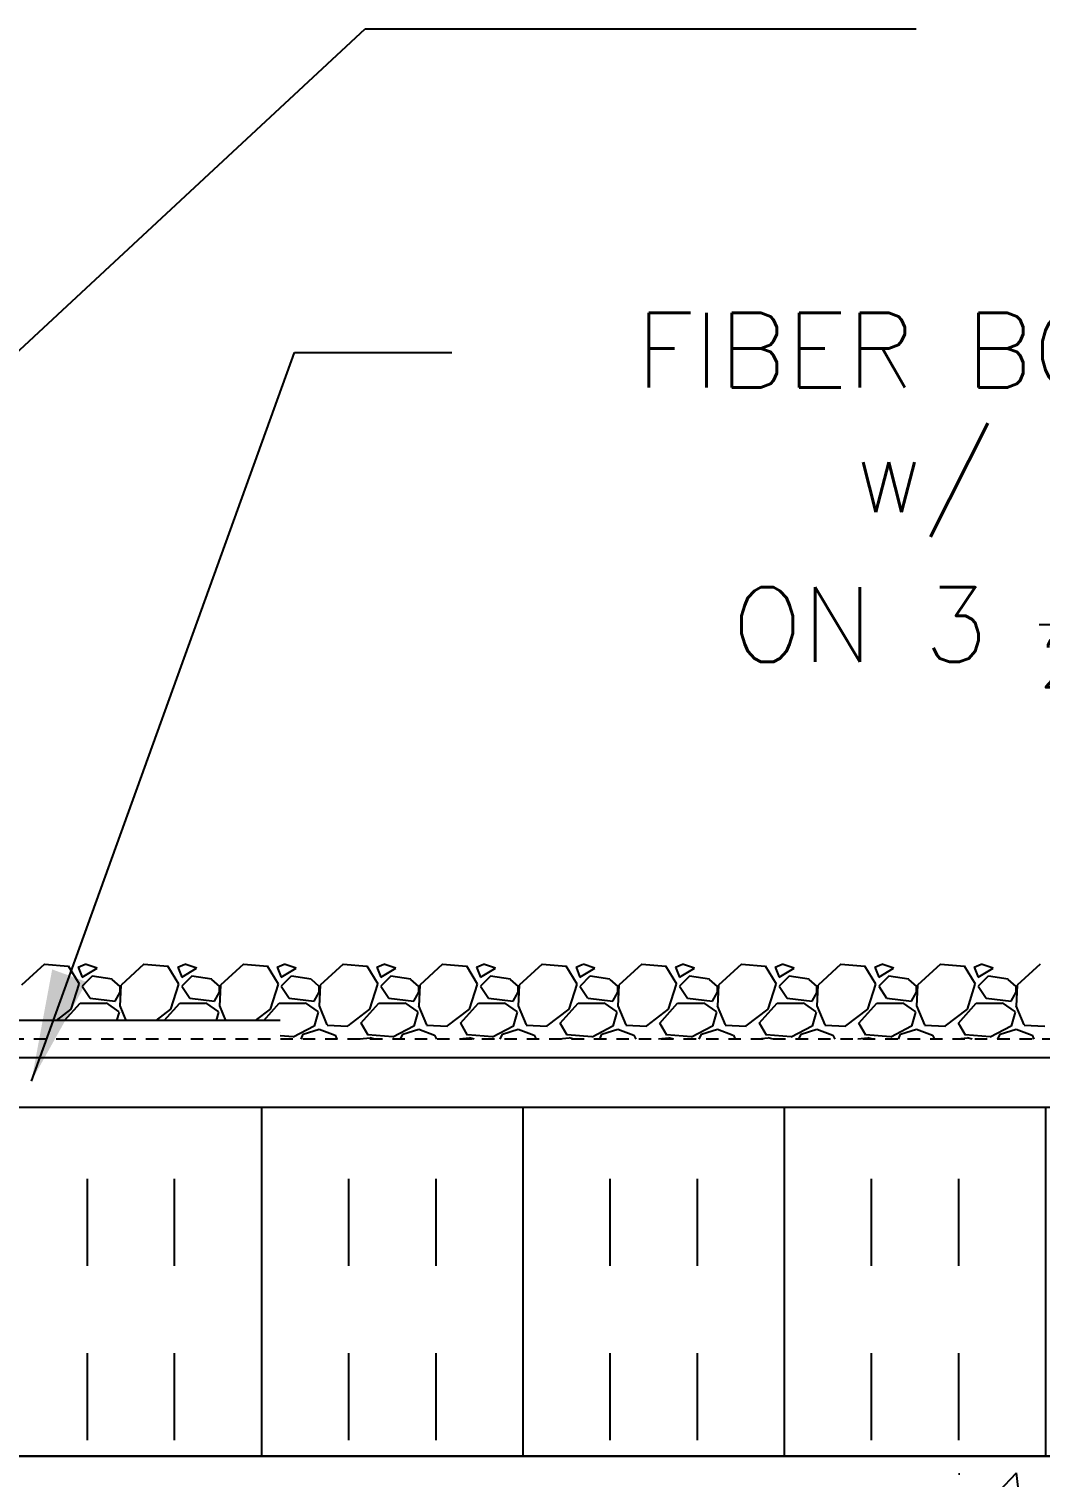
# Model space of a CAD drawing. Header units: inches. Extents: x 99.9 to 155, y 149 to 223.8.
# Drawn here: x 135.38 to 145.53, y 197.11 to 211.66 of the extents above; entities that cross this region are included whole.
import ezdxf

# ---------------------------------------------------------------- set-up
doc = ezdxf.new("R2010")
doc.units = ezdxf.units.IN
doc.header["$LTSCALE"] = 0.5
doc.header["$MEASUREMENT"] = 0
doc.linetypes.add('DASHED2', pattern=[0.375, 0.25, -0.125])
for name, color, linetype in [('HATCH', 12, 'Continuous'), ('line25', 2, 'Continuous'), ('LINE50', 5, 'Continuous'), ('LINE9', 9, 'Continuous'), ('TEXT', 4, 'Continuous')]:
    doc.layers.add(name, color=color, linetype=linetype)
doc.styles.add('DIM', font='romans.shx', dxfattribs={"width": 0.7})
doc.styles.add('ROMANS', font='romans.shx', dxfattribs={"height": 0.75})
doc.dimstyles.new('ext_12', dxfattribs={"dimscale": 12, "dimtxt": 0.075, "dimasz": 0.09375, "dimexe": 0.09375, "dimexo": 0.0625, "dimgap": 0.0625, "dimtad": 1, "dimdec": 1, "dimzin": 2, "dimdsep": 46, "dimlunit": 4, "dimtxsty": 'DIM', "dimcen": 0.09, "dimdle": 0.09375, "dimclrt": 4, "dimadec": 0, "dimazin": 0, "dimtfac": 1, "dimtdec": 1, "dimtmove": 2, "dimatfit": 3, "dimfxl": 1, "dimfrac": 2, "dimtolj": 1, "dimtzin": 0, "dimarcsym": 0})

msp = doc.modelspace()

# ---------------------------------------------------------------- hatches: boundary and pattern name
at = {"layer": 'HATCH'}
h = msp.add_hatch(dxfattribs=at)
h.set_pattern_fill('AR-CONC', color=256, scale=0.5)
h.set_pattern_definition([(49.99999999999999, (0, 0), (3.586300913003767, -0.3137606749129755), [0.375, -4.125]), (355, (0, 0), (-0.693756668065, 3.760960668500059), [0.3, -3.3]), (100.45144446, (0.298858405, -0.02614672), (2.89254423363556, 3.447199954843147), [0.3187009599999999, -3.505710559999999]), (46.18420000000001, (0, 1), (5.336206653357862, -0.8275964039653827), [0.5625, -6.1875]), (96.63563549, (0.444683725, 0.931033465), (4.673309728371142, 4.870593003872752), [0.47805171, -5.258568799999999]), (351.1841639899999, (0, 1), (4.673309725273866, 4.870593001349951), [0.45, -4.950000005]), (21, (0.5, 0.75), (2.984535260592308, -2.013094453326694), [0.375, -4.125]), (326.0000000000001, (0.5, 0.75), (1.216576659607909, 3.625750225234265), [0.3, -3.3]), (71.45144474, (0.74871127, 0.58224213), (4.201111883649856, 1.612655764031769), [0.31870095, -3.50571056]), (37.50000000000001, (0, 0), (0.06079927658645334, 1.664469269156557), [0, -3.26, 0, -3.35, 0, -3.3125]), (7.499999999999999, (0, 0), (1.315347687210743, 1.972058559411801), [0, -1.91, 0, -3.185, 0, -1.2625]), (327.5, (-1.115, 0), (2.669112180862045, -0.1127743586718988), [0, -1.25, 0, -3.9, 0, -5.175]), (317.5, (-1.615, 0), (2.915930846711931, 0.5005249116615886), [0, -1.625, 0, -2.59, 0, -3.675])])
h.paths.add_polyline_path([(126.4717231716788, 199.913582100377, 0.06439757034050678), (126.361719551565, 199.9795416256406), (126.2717195515645, 199.9795416256337), (126.2717195515618, 200.0212676855579, -0.2490694201798094), (126.1617195515457, 200.2283908373273), (126.1617195515421, 200.2958908373374, -0.4142135623889459), (126.2242195515421, 200.3583908373408), (126.2717195515399, 200.3583908373408), (126.2717195515354, 200.4283908373408), (126.1667195515504, 200.4283908373408, 0.1004604156425525), (125.7730210814817, 200.3712280814927, -0.6014354320890613), (125.6535176112583, 200.4761114239169, 2.182094824738464), (125.2434374573933, 200.2632019924678, -1), (125.0800088859644, 199.8546789184062, -0.2443795113559635), (124.6316010131575, 200.3754358228572, 0.05315652255484115), (124.4657615589405, 200.9895174547719, 0.2232530870738463), (124.2654337755617, 201.1543713057077), (124.2458154436093, 201.1586826984074, 0.9554715931100939), (124.1075314596156, 200.5652127631255, -0.7355925422348568), (124.1203163300505, 200.1071661859855, -0.08275514747013595), (123.4717231716788, 199.9990771022057, -0.08275514747013579), (122.8231300133071, 200.1071661859855, -0.7355925422305455), (122.8359148837423, 200.5652127631247, 0.9554715931393916), (122.6976308997484, 201.1586826984074), (122.678012567796, 201.1543713057077, 0.2232530870735282), (122.4776847844173, 200.9895174547723, 0.05315652255487664), (122.3118453302001, 200.3754358228572, -0.2443795113559877), (121.8634374573931, 199.8546789184062, -1), (121.7000088859644, 200.2632019924678, 2.182094824737337), (121.2899287320992, 200.4761114239169, -0.6014354321108715), (121.1704252618704, 200.3712280814948, 0.1004604156410387), (120.7767267918072, 200.4283908373408), (120.6717267918223, 200.4283908373408), (120.6717267918177, 200.3583908373408), (120.7192267918156, 200.3583908373408, -0.4142135623889219), (120.7817267918156, 200.2958908373374), (120.7817267918119, 200.2283908373273, -0.2490694201798208), (120.6717267917959, 200.0212676855579), (120.6717267917932, 199.9795416256337), (120.5817267917926, 199.9795416256406, 0.06439757034050615), (120.4717231716788, 199.913582100377), (120.4717231716788, 197.8245635818072), (120.4717231716787, 197.3415851199748, -0.4582291024954543), (120.843216348139, 197.3040942731134, -0.5205670499998467), (121.1774057994201, 197.3040942731133, -0.5205670500000739), (121.8651506105893, 197.3040942731134, -0.5205670500000398), (122.3107363107729, 197.3040942731134, -0.5205670499999542), (122.8468318815304, 197.3040942731134, -0.5205670500000162), (123.677391989936, 197.3040942731134, -0.52056705000005), (124.0463930111964, 197.3040942731135, -0.5205670499998133), (124.4293181672468, 197.3040942731133, -0.520567050000284), (124.8482385768414, 197.3040942731135, -0.5205670499991482), (125.0745127248456, 197.3040942731132, -0.5205670500002808), (125.6036456997781, 197.3040942731135, -0.5205670499999445), (125.9667050522876, 197.3040942731134, -0.5205670499999984), (126.5793856542552, 197.3040942731134, -0.498344048046073), (127.1592231716788, 197.3245635818072), (127.1592231716788, 197.8245635818072), (126.4717231716788, 197.8245635818072)])
h.paths.add_polyline_path([(124.471723171679, 194.0745635818058), (122.971723171679, 194.0745635818058, 0.4616643579094271), (122.5422341670801, 194.0336788212049, 0.5205670499996984), (122.0330068040945, 194.0336788212046, 0.5205670499998469), (121.6326709310396, 194.0336788212045, 0.5205670500002914), (121.2579565228588, 194.0336788212047, 0.5205670500002305), (120.9729170655946, 194.0336788212048, 0.3003620269771338), (120.8366757659202, 194.0875200731928), (120.8366757659202, 192.9795635818009), (120.4717231716788, 192.979563581801), (120.4717231716788, 192.2295635818009), (120.8366757659202, 192.2295635818009), (120.8366757659202, 191.0295635818009), (120.4717231716788, 191.0295635818009), (120.4717231716788, 190.3995635818009), (120.5489009562126, 190.3995635818009, -0.5492611164908625), (120.6445453871443, 190.3995635818009), (120.8366757659202, 190.3995635818009), (120.8366757659202, 190.2435423078727, -0.3278133314327104), (120.8717231716779, 190.1958304652607), (120.871723171678, 190.1658304652607), (120.971723171678, 190.1658304652608), (120.9717231716745, 188.6505159869368, 0.2589583704863561), (121.2308637126481, 188.1837175560317, -0.3113104134329552), (121.287423209193, 188.0535736677553, 2.127292751063225), (121.7000088859636, 188.278064295655, -1), (121.8634374573925, 188.6865873697166, -0.3253062266842993), (122.3300121986547, 187.9444214399118, 0.1048804382404675), (122.5024080322494, 187.1326100125818, 1.422913243113908), (122.8359148837412, 187.5996948043415, -0.735592542234876), (122.8231300133063, 188.0577413814815, -0.08275514747013558), (123.471723171678, 188.1658304652612, -0.08275514747013579), (124.1203163300497, 188.0577413814815, -0.7355925422305459), (124.1075314596145, 187.5996948043423, 1.422913243115401), (124.4410383111076, 187.1326100125838, 0.1048804382400839), (124.6134341447012, 187.9444214399111, -0.3253062266844564), (125.0800088859636, 188.6865873697161, -1), (125.2434374573924, 188.2780642956546, 2.127292751064801), (125.6560231341628, 188.0535736677551, -0.311310413433427), (125.7125826307079, 188.1837175560317, 0.2589583704863677), (125.9717231716814, 188.6505159869368), (125.971723171678, 190.1658304652608), (126.0717231716778, 190.1658304652607), (126.0717231716781, 190.1958304652609, -0.3278131113103777), (126.1067705395025, 190.2435422959847), (126.1067705395025, 190.399563581801), (126.2989009562117, 190.399563581801, -0.5492611164907485), (126.3945453871434, 190.3995635818009), (126.4717231716788, 190.3995635818009), (126.4717231716788, 190.5745635818058), (126.471723171679, 194.0745635818058), (124.971723171679, 194.0745635818058), (124.971723171679, 190.2823034694216), (125.2503371104202, 190.2823034694216), (125.2503371104202, 190.0556818054071), (124.9906572144911, 190.0556818054071), (124.721723171679, 190.0556818054071), (124.1931092329378, 190.0556818054071), (124.1931092329378, 190.2823034694216), (124.471723171679, 190.2823034694216)])
h.paths.add_polyline_path([(154.0039962801583, 197.3245635818058), (127.1592231716799, 197.3245635818058, 0.4983440480476182), (126.5793856542552, 197.3040942731134, 0.5205670499999705), (125.9667050522876, 197.3040942731134, 0.5205670499998818), (125.6036456997781, 197.3040942731133, 0.5205670500001927), (125.0745127248457, 197.3040942731135, 0.5205670499993541), (124.8482385768414, 197.3040942731133, 0.5205670500003798), (124.4293181672468, 197.3040942731135, 0.5205670500000795), (124.0463930111962, 197.3040942731135, 0.520567049999582), (123.6773919899361, 197.3040942731133, 0.5205670500000726), (122.8468318815304, 197.3040942731134, 0.5205670499999678), (122.3107363107729, 197.3040942731134, 0.5205670500000424), (121.8651506105893, 197.3040942731134, 0.5205670500000351), (121.1774057994201, 197.3040942731134, 0.5205670499998937), (120.843216348139, 197.3040942731134, 0.4582291024954672), (120.4717231716787, 197.3415851199748), (120.4717231716783, 196.129563581801), (120.8366757659202, 196.129563581801), (120.8366757659202, 194.9295635818009), (120.4717231716788, 194.929563581801), (120.4717231716788, 194.179563581801), (120.8366757659202, 194.179563581801), (120.8366757659202, 194.0875200731928, -0.3003620269773753), (120.9729170655946, 194.0336788212045, -0.5205670500006533), (121.2579565228589, 194.0336788212048, -0.5205670500000386), (121.6326709310396, 194.0336788212048, -0.5205670500001821), (122.0330068040946, 194.0336788212049, -0.5205670499994447), (122.5422341670801, 194.0336788212045, -0.4616643579094737), (122.971723171679, 194.0745635818058), (122.971723171679, 196.0745635818058), (123.221723171679, 196.0745635818058), (154.0039962801583, 196.0745635818058)])
h.paths.add_polyline_path([(154.0039962801583, 195.8245635818058), (123.471723171679, 195.8245635818058), (123.471723171679, 195.5745635818058), (127.5734367340521, 195.5745635818058), (128.5734367340521, 194.5745635818058), (154.0039962801583, 194.5745635818058)], flags=17)
h.paths.add_polyline_path([(154.0039962801583, 196.0745635818058), (123.221723171679, 196.0745635818058, -0.4142135623730951), (123.471723171679, 195.8245635818058), (154.0039962801583, 195.8245635818058)], flags=17)
h.paths.add_polyline_path([(126.4717231716788, 181.519563581801), (126.1067705395025, 181.519563581801), (126.1067705395025, 181.8945635818071), (125.8517231716922, 181.8945635818074), (125.8517231716922, 182.0069135818072), (125.9717231716915, 182.206913581807), (125.9717231716893, 183.3477833641647, 0.2910966595426471), (125.6836616076331, 183.800643275582), (124.4254461144589, 184.3894881191639, 0.09336927207731838), (123.6185977733422, 184.5968195880239, 0.01633246440578862), (123.4717231716781, 184.6016185177827, 0.1098692816785021), (122.5180002288978, 184.3894881191647), (121.2597847357227, 183.800643275582, 0.291096659542565), (120.9717231716666, 183.3477833641647), (120.9717231716645, 182.206913581807), (121.0917231716638, 182.0069135818072), (121.0917231716638, 181.8945635818074), (120.8366757659202, 181.8945635818072), (120.8366757659202, 181.519563581801), (120.4717231716788, 181.519563581801), (120.4717231716788, 179.8245635818072), (120.4717231716788, 177.7355450632374, 0.06439757034050847), (120.5817267917926, 177.6695855379738), (120.6717267917932, 177.6695855379807), (120.6717267917959, 177.6278594780565, -0.2490694201798172), (120.7817267918119, 177.4207363262871), (120.7817267918156, 177.353236326277, -0.4142135623889448), (120.7192267918156, 177.2907363262736), (120.6717267918177, 177.2907363262736), (120.6717267918223, 177.2207363262736), (120.7767267918072, 177.2207363262736, 0.1004604156413851), (121.1704252618717, 177.27789908212, -0.6014354321066665), (121.2899287320994, 177.1730157396975, 2.182094824738486), (121.7000088859644, 177.3859251711466, -1), (121.8634374573933, 177.7944482452082, -0.244379511355623), (122.3118453302, 177.2736913407581, 0.05315652255491382), (122.4776847844171, 176.6596097088427, 0.2232530870739586), (122.6780125677959, 176.4947558579067), (122.6976308997484, 176.490444465207, 0.9554715931100279), (122.835914883742, 177.0839144004889, -0.7355925422348775), (122.8231300133071, 177.5419609776289, -0.08275514747013603), (123.4717231716788, 177.6500500614087, -0.08275514747013576), (124.1203163300505, 177.5419609776289, -0.7355925422305454), (124.1075314596154, 177.0839144004898, 0.9554715931394796), (124.2458154436095, 176.490444465207), (124.2654337755617, 176.4947558579067, 0.2232530870720752), (124.4657615589397, 176.6596097088405, 0.05315652255502022), (124.6316010131575, 177.2736913407572, -0.2443795113559802), (125.0800088859645, 177.7944482452082, -1), (125.2434374573933, 177.3859251711467, 2.182094824737363), (125.6535176112585, 177.1730157396975, -0.6014354319358186), (125.7730210814452, 177.2778990821348, 0.1004604156523417), (126.1667195515504, 177.2207363262736), (126.2717195515354, 177.2207363262736), (126.2717195515399, 177.2907363262736), (126.2242195515421, 177.2907363262736, -0.4142135623889656), (126.1617195515421, 177.353236326277), (126.1617195515457, 177.4207363262871, -0.2490694201798173), (126.2717195515618, 177.6278594780565), (126.2717195515645, 177.6695855379807), (126.361719551565, 177.6695855379738, 0.06439757034050828), (126.4717231716788, 177.7355450632374), (126.4717231716788, 179.8245635818072)])
h.paths.add_polyline_path([(123.3567222983634, 185.2316397768996, 0.4135815913485855), (122.9817231716782, 185.6058304652612), (121.596723171671, 185.6058304652608, 0.4142135623726926), (120.9717231716712, 184.9808304652615), (120.9717231716716, 184.4541027456393, 0.5490706967576116), (121.505677000229, 184.1144578128228), (122.5180002003353, 184.5882250704719, -0.05309424434829538), (122.9685413534963, 184.7433689386218, 0.3501185223640792)])
h.paths.add_polyline_path([(122.9685413534962, 186.6482919919002, -0.05309424434837258), (122.5180002003346, 186.8034358600505), (121.5056770002289, 187.2772031176989, 0.5490706967555916), (120.9717231716716, 186.9375581848845), (120.9717231716712, 186.4108304652608, 0.4142135623730951), (121.5967231716712, 185.7858304652608), (122.9817231716782, 185.7858304652608, 0.08565169356292962), (123.1074073179113, 185.8075197020712, 0.3167107477871254), (123.3567222983635, 186.1600211536785, 0.3501185223326608)])
h.paths.add_polyline_path([(125.9717231716848, 186.4108304652626), (125.9717231716843, 186.9375581848853, 0.5490706967552532), (125.4377693431271, 187.2772031176993), (124.4254461430207, 186.8034358600501, -0.05309424434828371), (123.9749049898596, 186.6482919919007, 0.3501185220379583), (123.5867240449913, 186.160021154204, 0.4135815918022998), (123.9617231716778, 185.7858304652613), (125.3467231716848, 185.7858304652612, 0.4142135623737336)])
h.paths.add_polyline_path([(125.9717231716848, 184.980830465262, 0.4142135623727701), (125.3467231716848, 185.6058304652613), (123.9617231716778, 185.6058304652612, 0.4135815916380359), (123.5867240449918, 185.2316397765288, 0.3501185221559076), (123.9749049898596, 184.7433689386218, -0.05309424434846433), (124.425446143022, 184.5882250704713), (125.437769343127, 184.1144578128232, 0.5490706967567552), (125.9717231716843, 184.4541027456387)])
h.paths.add_polyline_path([(126.4717231716788, 173.6059275893103, 0.08241458984434456), (126.3283862182095, 173.6850340658794, -0.3178372451770607), (126.1617195515462, 173.9207363262603), (126.1617195515425, 173.9882363262704, -0.4142135623888782), (126.2242195515425, 174.0507363262738), (126.271719551328, 174.0507363262738), (126.2717195513326, 174.1207363262738), (126.1667195515509, 174.1207363262738, -0.1889729320647021), (126.0108504758625, 174.2155808146632, 0.1963228336439133), (125.5617195515018, 174.5618405347915), (124.2398639826705, 174.8523361010463, 0.05779469062709975), (123.4717231716784, 174.941422591139, 0.05779469062704928), (122.703582360687, 174.8523361010462), (121.3817267918558, 174.5618405347914, 0.1963228336441951), (120.9325958674947, 174.2155808146625, -0.1889729320638381), (120.7767267918068, 174.1207363262738), (120.6717267920251, 174.1207363262738), (120.6717267920296, 174.0507363262738), (120.7192267918151, 174.0507363262738, -0.4142135623888325), (120.7817267918151, 173.9882363262704), (120.7817267918115, 173.9207363262603, -0.3178372451770459), (120.6150601251481, 173.6850340658795, 0.08241458984434928), (120.4717231716788, 173.6059275893103), (120.4717231716788, 170.8270731668233), (122.4717231716788, 170.8270731668233), (123.4717231716788, 171.8270731668233), (123.4717231716788, 170.8270731668233), (123.4717231716788, 169.8270731668233), (124.4717231716788, 170.8270731668233), (126.4717231716788, 170.8270731668233)])
h = msp.add_hatch(dxfattribs=at)
h.set_pattern_fill('INSUL', color=256, scale=7, angle=90, style=0)
h.set_pattern_definition([(90, (150.8406617353425, 199.2324076598385), (-2.625, 1.607348923880901e-16), []), (90, (149.9656617353425, 199.2324076598385), (-2.625, 1.607348923880901e-16), [0.875, -0.875]), (90, (149.0906617353425, 199.2324076598385), (-2.625, 1.607348923880901e-16), [0.875, -0.875])])
h.paths.add_polyline_path([(154.0039962801583, 200.8245635818072), (147.7456210894265, 200.8245635818072), (147.7456210894265, 197.3245635818058), (154.0039962801583, 197.3245635818058)])
h.paths.add_polyline_path([(129.5967231716788, 200.8245635818072), (129.5967231716788, 197.3245635818072), (147.736635776087, 197.3245635818072), (147.736635776087, 200.8245635818072)])

# ---------------------------------------------------------------- linework, layer by layer
for p, q in [((135.5338116023312, 202.2633691426696), (135.3038116336833, 202.0533694495127)), ((135.7738069770152, 202.2425244881344), (135.5338068544128, 202.2625243225047)), ((135.8852803532592, 202.0638693642856), (135.7752803657409, 202.2438691010797)), ((135.8732854830058, 202.2334306976448), (135.9132853564644, 202.1334309659836)), ((135.9434535214375, 202.2630536865823), (135.8734532792084, 202.2330535690513)), ((135.9132298496213, 202.1336105112475), (136.0632301613438, 202.2236108530477)), ((136.0638328536069, 202.2235570890456), (135.9438329204684, 202.2635569531425)), ((136.5338095793671, 202.2633684829784), (136.3038096107193, 202.0533687898216)), ((136.7738071780838, 202.2425247175023), (136.5338070554814, 202.2625245518726)), ((136.8852888808789, 202.0638716709819), (136.7752888933606, 202.243871407776)), ((136.8732836618664, 202.2334305320774), (136.913283535325, 202.1334308004163)), ((136.9434539014566, 202.2630554278279), (136.8734536592276, 202.2330553102969)), ((136.9132314111424, 202.1336107554112), (137.0632317228649, 202.2236110972115)), ((137.0638335935262, 202.223557941167), (136.9438336603877, 202.2635578052638)), ((137.5338075564059, 202.2633678232899), (137.3038075877581, 202.053368130133)), ((137.7738073791596, 202.2425249468696), (137.5338072565573, 202.2625247812399)), ((137.8852974084922, 202.0638739776885), (137.7752974209739, 202.2438737144826)), ((137.8732818407274, 202.2334303665093), (137.913281714186, 202.1334306348482)), ((137.9434542814749, 202.2630571690732), (137.8734540392458, 202.2330570515422)), ((137.9132329726638, 202.1336109995752), (138.0632332843863, 202.2236113413754)), ((138.0638343334457, 202.2235587932884), (137.9438344003072, 202.2635586573852)), ((138.5338055334446, 202.2633671636013), (138.3038055647968, 202.0533674704443)), ((138.7738075802263, 202.2425251762376), (138.5338074576239, 202.2625250106079)), ((138.8853059361081, 202.0638762843909), (138.7753059485898, 202.2438760211851)), ((138.8732800195881, 202.233430200942), (138.9132798930466, 202.1334304692809)), ((138.9434546614923, 202.2630589103181), (138.8734544192633, 202.2330587927871)), ((138.9132345341849, 202.133611243739), (139.0632348459073, 202.2236115855391)), ((139.0638350733652, 202.2235596454097), (138.9438351402267, 202.2635595095065)), ((139.5338035104807, 202.2633665039102), (139.3038035418328, 202.0533668107533)), ((139.7738077812947, 202.2425254056054), (139.5338076586923, 202.2625252399758)), ((139.885314463724, 202.0638785910934), (139.7753144762056, 202.2438783278876)), ((139.873278198449, 202.2334300353738), (139.9132780719077, 202.1334303037127)), ((139.9434550415114, 202.2630606515637), (139.8734547992824, 202.2330605340328)), ((139.9132360957061, 202.1336114879028), (140.0632364074285, 202.223611829703)), ((140.0638358132845, 202.2235604975311), (139.943835880146, 202.2635603616279)), ((140.5338014875193, 202.2633658442215), (140.3038015188715, 202.0533661510646)), ((140.7738079823703, 202.2425256349727), (140.5338078597679, 202.262525469343)), ((140.8853229913398, 202.0638808977959), (140.7753230038215, 202.2438806345901)), ((140.8732763773097, 202.2334298698064), (140.9132762507683, 202.1334301381453)), ((140.9434554215297, 202.263062392809), (140.8734551793006, 202.2330622752781)), ((140.9132376572273, 202.1336117320667), (141.0632379689498, 202.2236120738669)), ((141.0638365532038, 202.2235613496524), (140.9438366200653, 202.2635612137493)), ((141.5337994645554, 202.2633651845304), (141.3037994959075, 202.0533654913736)), ((141.7738081834351, 202.2425258643409), (141.5338080608327, 202.2625256987112)), ((141.8853315189557, 202.0638832044984), (141.7753315314374, 202.2438829412925)), ((141.8732745561707, 202.2334297042383), (141.9132744296293, 202.1334299725772)), ((141.9434558015488, 202.2630641340547), (141.8734555593198, 202.2330640165237)), ((141.9132392187486, 202.1336119762305), (142.0632395304711, 202.2236123180307)), ((142.0638372931233, 202.2235622017738), (141.9438373599848, 202.2635620658706)), ((142.5337974415914, 202.2633645248394), (142.3037974729436, 202.0533648316825)), ((142.7738083845072, 202.2425260937085), (142.5338082619048, 202.2625259280788)), ((142.8853400465678, 202.0638855112071), (142.7753400590494, 202.2438852480012)), ((142.8732727350313, 202.233429538671), (142.9132726084899, 202.1334298070099)), ((142.9434561815671, 202.2630658752999), (142.873455939338, 202.233065757769)), ((142.91324078027, 202.1336122203945), (143.0632410919925, 202.2236125621947)), ((143.0638380330426, 202.2235630538952), (142.9438380999041, 202.263562917992)), ((143.5337954186328, 202.2633638651532), (143.303795449985, 202.0533641719963)), ((143.7738085855792, 202.242526323076), (143.5338084629768, 202.2625261574464)), ((143.8853485741798, 202.0638878179157), (143.7753485866615, 202.2438875547099)), ((143.8732709138922, 202.2334293731032), (143.9132707873507, 202.1334296414421)), ((143.9434565615854, 202.2630676165452), (143.8734563193563, 202.2330674990143)), ((143.9132423417912, 202.1336124645584), (144.0632426535137, 202.2236128063586)), ((144.0638387729619, 202.2235639060166), (143.9438388398234, 202.2635637701134)), ((144.5337933956689, 202.2633632054621), (144.303793427021, 202.0533635123053)), ((144.7738087866476, 202.2425265524439), (144.5338086640452, 202.2625263868142)), ((144.8853571017995, 202.063890124612), (144.7753571142811, 202.2438898614062)), ((144.8732690927529, 202.2334292075355), (144.9132689662115, 202.1334294758744)), ((144.9434569416036, 202.2630693577905), (144.8734566993746, 202.2330692402595)), ((144.9132439033127, 202.1336127087223), (145.0632442150352, 202.2236130505226)), ((145.0638395128814, 202.2235647581379), (144.9438395797429, 202.2635646222347)), ((145.5337913727076, 202.2633625457736), (145.3037914040597, 202.0533628526166)), ((135.8036596523318, 201.8132072474489), (135.8836597471968, 202.0632071173801)), ((135.9133020785246, 202.0436778295893), (135.993302118238, 201.9236779173816)), ((136.013538113308, 202.1434130116415), (135.9135383652058, 202.0434132635393)), ((136.2145461753409, 202.1138946251679), (136.0145466721524, 202.1438946733908)), ((136.2952512096606, 202.0417345525561), (136.2152515236909, 202.1117342157393)), ((136.3032333896258, 202.0537841960585), (136.2932334280378, 201.8437841546008)), ((136.2935830486426, 201.9834437123244), (136.2935830486426, 202.0434437123244)), ((136.8036596334047, 201.813203894945), (136.8836597282697, 202.0632037648761)), ((136.9133011700736, 202.0436792284179), (136.9933012097869, 201.9236793162102)), ((137.0135377156501, 202.1434123045347), (136.9135379675479, 202.0434125564325)), ((137.2145468964612, 202.1138944699699), (137.0145473932727, 202.1438945181928)), ((137.2952570597438, 202.0417290652461), (137.2152573737742, 202.1117287284294)), ((137.3032303910409, 202.0537873845463), (137.2932304294529, 201.8437873430886)), ((137.2935830486426, 201.9834437123244), (137.2935830486426, 202.0434437123244)), ((137.8036596144731, 201.8132005424272), (137.8836597093381, 202.0632004123583)), ((137.9133002616227, 202.0436806272462), (137.9933003013361, 201.9236807150385)), ((138.0135373179923, 202.143411597428), (137.9135375698901, 202.0434118493257)), ((138.2145476175887, 202.1138943147708), (138.0145481144002, 202.1438943629937)), ((138.2952629098371, 202.0417235779274), (138.2152632238675, 202.1117232411106)), ((138.3032273924554, 202.0537905730197), (138.2932274308673, 201.843790531562)), ((138.2935830486426, 201.9834437123244), (138.2935830486426, 202.0434437123244)), ((138.8036595955433, 201.8131971899147), (138.8836596904083, 202.0631970598458)), ((138.9132993531719, 202.0436820260745), (138.9932993928853, 201.9236821138668)), ((139.0135369203345, 202.1434108903211), (138.9135371722323, 202.0434111422189)), ((139.2145483387162, 202.1138941595716), (139.0145488355277, 202.1438942077945)), ((139.2952687599203, 202.0417180906175), (139.2152690739507, 202.1117177538007)), ((139.3032243938704, 202.0537937615076), (139.2932244322824, 201.8437937200499)), ((139.2935830486426, 201.9834437123244), (139.2935830486426, 202.0434437123244)), ((139.8036595766183, 201.8131938374177), (139.8836596714833, 202.0631937073488)), ((139.913298444721, 202.0436834249028), (139.9932984844344, 201.9236835126951)), ((140.0135365226766, 202.1434101832143), (139.9135367745745, 202.0434104351121)), ((140.2145490598365, 202.1138940043736), (140.014549556648, 202.1438940525965)), ((140.2952746100117, 202.0417126033003), (140.2152749240421, 202.1117122664836)), ((140.3032213952852, 202.0537969499881), (140.2932214336972, 201.8437969085304)), ((140.2935830486426, 201.9834437123244), (140.2935830486426, 202.0434437123244)), ((140.8036595576867, 201.8131904848999), (140.8836596525518, 202.063190354831)), ((140.91329753627, 202.0436848237314), (140.9932975759833, 201.9236849115237)), ((141.0135361250188, 202.1434094761076), (140.9135363769167, 202.0434097280053)), ((141.214549780964, 202.1138938491745), (141.0145502777755, 202.1438938973974)), ((141.2952804601004, 202.0417071159856), (141.2152807741308, 202.1117067791689)), ((141.3032183967003, 202.053800138476), (141.2932184351123, 201.8438000970183)), ((141.2935830486426, 201.9834437123244), (141.2935830486426, 202.0434437123244)), ((141.8036595387596, 201.8131871323959), (141.8836596336246, 202.0631870023271)), ((141.9132966278191, 202.0436862225597), (141.9932966675325, 201.923686310352)), ((142.013535727361, 202.1434087690008), (141.9135359792588, 202.0434090208986)), ((142.2145505020843, 202.1138936939765), (142.0145509988958, 202.1438937421993)), ((142.2952863101836, 202.0417016286757), (142.215286624214, 202.111701291859)), ((142.3032153981151, 202.0538033269566), (142.2932154365271, 201.8438032854989)), ((142.2935830486426, 201.9834437123244), (142.2935830486426, 202.0434437123244)), ((142.8036595198325, 201.8131837798919), (142.8836596146975, 202.0631836498231)), ((142.9132957193683, 202.043687621388), (142.9932957590817, 201.9236877091803)), ((143.0135353297031, 202.143408061894), (142.913535581601, 202.0434083137918)), ((143.2145512232117, 202.1138935387773), (143.0145517200233, 202.1438935870002)), ((143.2952921602778, 202.0416961413563), (143.2152924743082, 202.1116958045394)), ((143.3032123995303, 202.0538065154444), (143.2932124379422, 201.8438064739867)), ((143.2935830486426, 201.9834437123244), (143.2935830486426, 202.0434437123244)), ((143.8036595009009, 201.8131804273741), (143.8836595957659, 202.0631802973053)), ((143.9132948109173, 202.0436890202164), (143.9932948506307, 201.9236891080087)), ((144.0135349320453, 202.1434073547872), (143.9135351839431, 202.043407606685)), ((144.2145519443526, 202.1138933835761), (144.0145524411642, 202.1438934317991)), ((144.2952980103638, 202.0416906540439), (144.2152983243941, 202.1116903172271)), ((144.3032094009453, 202.0538097039323), (144.2932094393573, 201.8438096624746)), ((144.2935830486426, 201.9834437123244), (144.2935830486426, 202.0434437123244)), ((144.8036594819738, 201.8131770748703), (144.8836595768388, 202.0631769448014)), ((144.9132939024665, 202.0436904190447), (144.9932939421798, 201.923690506837)), ((145.0135345343875, 202.1434066476805), (144.9135347862853, 202.0434068995783)), ((145.2145526654716, 202.1138932283784), (145.0145531622832, 202.1438932766012)), ((145.2953038604524, 202.0416851667292), (145.2153041744828, 202.1116848299124)), ((145.3032064023601, 202.0538128924129), (145.2932064407721, 201.8438128509552)), ((145.2935830486426, 201.9834437123244), (145.2935830486426, 202.0434437123244)), ((135.7372019679342, 201.6995635818073), (135.893614730582, 201.8733556165316)), ((135.8935830486426, 201.8734437123244), (136.1535830486426, 201.8734437123244)), ((135.993829848499, 201.9230509885225), (136.2438302652479, 201.8930508208327)), ((136.1533197558113, 201.8752995334495), (136.2833197790079, 201.7852993614224)), ((136.2436995012686, 201.8934927443907), (136.2936993484522, 201.9834924844882)), ((136.7371961934465, 201.6995635818073), (136.8936124972002, 201.8733595510955)), ((136.8935830486426, 201.8734437123244), (137.1535830486426, 201.8734437123244)), ((136.9938299825779, 201.9230502861946), (137.2438303993267, 201.8930501185048)), ((137.1533185983742, 201.8753044145135), (137.2833186215707, 201.7853042424864)), ((137.2437047325182, 201.8934945642479), (137.2937045797018, 201.9834943043454)), ((137.7371904189588, 201.6995635818073), (137.8936102638175, 201.8733634856584)), ((137.8935830486426, 201.8734437123244), (138.1535830486426, 201.8734437123244)), ((137.9938301166482, 201.9230495838678), (138.243830533397, 201.8930494161779)), ((138.1533174409251, 201.8753092955858), (138.2833174641216, 201.7853091235587)), ((138.2437099637677, 201.8934963841051), (138.2937098109513, 201.9834961242026)), ((138.713608395787, 201.6733677384465), (138.8936080304356, 201.8733674202222)), ((138.8935830486426, 201.8734437123244), (139.1535830486426, 201.8734437123244)), ((138.9938302507327, 201.9230488815392), (139.2438306674815, 201.8930487138493)), ((139.1533162834879, 201.8753141766498), (139.2833163066844, 201.7853140046227)), ((139.2437151950175, 201.8934982039627), (139.2937150422011, 201.9834979440601)), ((139.713606162405, 201.6733716730101), (139.8936057970535, 201.8733713547858)), ((139.8935830486426, 201.8734437123244), (140.1535830486426, 201.8734437123244)), ((139.9938303848029, 201.9230481792123), (140.2438308015517, 201.8930480115224)), ((140.1533151260388, 201.8753190577221), (140.2833151492353, 201.785318885695)), ((140.2437204262671, 201.8935000238198), (140.2937202734508, 201.9834997639173)), ((140.7136039290226, 201.6733756075733), (140.8936035636711, 201.873375289349)), ((140.8935830486426, 201.8734437123244), (141.1535830486426, 201.8734437123244)), ((140.993830518873, 201.9230474768855), (141.2438309356218, 201.8930473091956)), ((141.1533139686017, 201.8753239387861), (141.2833139917981, 201.785323766759)), ((141.2437256575168, 201.8935018436773), (141.2937255047005, 201.9835015837748)), ((141.7136016956402, 201.6733795421365), (141.8936013302887, 201.8733792239122)), ((141.8935830486426, 201.8734437123244), (142.1535830486426, 201.8734437123244)), ((141.9938306529431, 201.9230467745587), (142.2438310696919, 201.8930466068688)), ((142.1533128111525, 201.8753288198584), (142.283312834349, 201.7853286478313)), ((142.2437308887664, 201.8935036635345), (142.29373073595, 201.9835034036319)), ((142.7135994622581, 201.6733834767001), (142.8935990969067, 201.8733831584758)), ((142.8935830486426, 201.8734437123244), (143.1535830486426, 201.8734437123244)), ((142.9938307870277, 201.9230460722301), (143.2438312037765, 201.8930459045402)), ((143.1533116537154, 201.8753337009224), (143.2833116769119, 201.7853335288952)), ((143.2437361200161, 201.8935054833919), (143.2937359671998, 201.9835052234893)), ((143.7135972288757, 201.6733874112633), (143.8935968635242, 201.873387093039)), ((143.8935830486426, 201.8734437123244), (144.1535830486426, 201.8734437123244)), ((143.9938309211122, 201.9230453699015), (144.243831337861, 201.8930452022117)), ((144.1533104962663, 201.8753385819947), (144.2833105194628, 201.7853384099675)), ((144.2437413512656, 201.8935073032489), (144.2937411984493, 201.9835070433463)), ((144.7135949954936, 201.6733913458269), (144.8935946301422, 201.8733910276026)), ((144.8935830486426, 201.8734437123244), (145.1535830486426, 201.8734437123244)), ((144.9938310551823, 201.9230446675747), (145.2438314719312, 201.8930444998848)), ((145.1533093388291, 201.8753434630587), (145.2833093620256, 201.7853432910315)), ((145.2437465825153, 201.8935091231063), (145.293746429699, 201.9835088632038)), ((135.6551350480895, 201.6995635818073), (135.8035840368738, 201.8142739965993)), ((136.2837910570781, 201.7833730746232), (136.2598454812167, 201.6995635818073)), ((136.2922878068512, 201.8452015694657), (136.3536092019352, 201.6995635818073)), ((136.6551498617882, 201.6995635818073), (136.8035852759859, 201.8142635071613)), ((137.2837939568583, 201.7833720415564), (137.2598486761589, 201.6995635818073)), ((137.2922813491813, 201.845211585564), (137.3536069615792, 201.6995635818073)), ((137.6551646754868, 201.6995635818073), (137.8035865151009, 201.8142530177256)), ((138.2837968566386, 201.7833710084901), (138.2437969009586, 201.6433712015274)), ((138.2922748915113, 201.8452216016622), (138.3722749343099, 201.6552219248803)), ((138.5835874564945, 201.6442425463928), (138.8035877542137, 201.8142425282883)), ((139.2837997564188, 201.7833699754234), (139.2437998007388, 201.6433701684607)), ((139.2922684338442, 201.8452316177537), (139.3722684766427, 201.6552319409718)), ((139.5835886956038, 201.6442320569526), (139.803588993323, 201.8142320388481)), ((140.2838026561989, 201.7833689423562), (140.2438027005189, 201.6433691353936)), ((140.2922619761799, 201.8452416338385), (140.3722620189784, 201.6552419570566)), ((140.5835899347159, 201.6442215675147), (140.8035902324351, 201.8142215494102)), ((141.2838055559792, 201.78336790929), (141.2438056002992, 201.6433681023272)), ((141.2922555185071, 201.8452516499434), (141.3722555613056, 201.6552519731615)), ((141.583591173828, 201.6442110780768), (141.8035914715472, 201.8142110599723)), ((142.2838084557596, 201.7833668762237), (142.2438085000795, 201.6433670692609)), ((142.2922490608428, 201.8452616660283), (142.3722491036413, 201.6552619892463)), ((142.5835924129401, 201.6442005886388), (142.8035927106593, 201.8142005705343)), ((143.2838113555398, 201.7833658431569), (143.2438113998597, 201.6433660361942)), ((143.29224260317, 201.8452716821332), (143.3722426459686, 201.6552720053512)), ((143.5835936520522, 201.6441900992009), (143.8035939497714, 201.8141900810964)), ((144.2838142553201, 201.7833648100906), (144.2438142996401, 201.6433650031279)), ((144.2922361455028, 201.8452816982247), (144.3722361883014, 201.6552820214428)), ((144.5835948911672, 201.6441796097652), (144.8035951888864, 201.8141795916607)), ((145.2838171551003, 201.7833637770239), (145.2438171994203, 201.6433639700611)), ((145.2922296878329, 201.8452917143229), (145.3722297306314, 201.655292037541)), ((137.9020179573837, 201.6995635818073), (133.9537946526804, 201.6995635818073)), ((137.9020179573837, 201.5745635818073), (137.9020179573837, 201.5745635818073)), ((138.2440387158459, 201.6427045605938), (138.0340391102328, 201.5327046521058)), ((138.1336540625125, 201.5633979231516), (138.2936545172097, 201.6133979897283)), ((138.2932714121951, 201.6133503957437), (138.4532713894118, 201.553350548322)), ((138.3730592973763, 201.6529726426851), (138.583059338834, 201.6429726810971)), ((138.7851287787669, 201.5530079638015), (138.7151290782518, 201.6730076292335)), ((139.2440359241243, 201.6427091666447), (139.0340363185113, 201.5327092581567)), ((139.133654085529, 201.5633974931689), (139.2936545402262, 201.6133975597457)), ((139.2932710908777, 201.6133508338515), (139.4532710680945, 201.5533509864297)), ((139.3730591526965, 201.6529726918697), (139.5830591941542, 201.6429727302816)), ((139.7851356897555, 201.5530055876143), (139.7151359892405, 201.6730052530464)), ((140.2440331323835, 201.6427137726857), (140.0340335267705, 201.5327138641976)), ((140.1336541085376, 201.5633970631839), (140.2936545632348, 201.6133971297607)), ((140.2932707695622, 201.6133512719585), (140.453270746779, 201.5533514245368)), ((140.3730590080167, 201.6529727410543), (140.5830590494744, 201.6429727794663)), ((140.7851426007442, 201.5530032114272), (140.7151429002291, 201.6730028768592)), ((141.2440303406555, 201.6427183787332), (141.0340307350425, 201.5327184702452)), ((141.1336541315463, 201.5633966331988), (141.2936545862435, 201.6133966997756)), ((141.2932704482483, 201.6133517100649), (141.4532704254651, 201.5533518626432)), ((141.3730588633514, 201.6529727902382), (141.5830589048091, 201.6429728286502)), ((141.7851495117347, 201.5530008352369), (141.7151498112196, 201.673000500669)), ((142.2440275489211, 201.6427229847775), (142.0340279433081, 201.5327230762895)), ((142.1336541545619, 201.5633962032159), (142.2936546092591, 201.6133962697927)), ((142.2932701269327, 201.613352148172), (142.4532701041495, 201.5533523007503)), ((142.3730587186716, 201.6529728394228), (142.5830587601293, 201.6429728778348)), ((142.7851564227215, 201.5529984590529), (142.7151567222065, 201.672998124485)), ((143.2440247571932, 201.6427275908251), (143.0340251515802, 201.5327276823371)), ((143.133654177574, 201.563395773232), (143.2936546322712, 201.6133958398087)), ((143.2932698056172, 201.6133525862791), (143.453269782834, 201.5533527388574)), ((143.3730585740209, 201.652972888606), (143.5830586154786, 201.642972927018)), ((143.7851633337138, 201.5529960828595), (143.7151636331988, 201.6729957482915)), ((144.2440219654523, 201.642732196866), (144.0340223598393, 201.532732288378)), ((144.1336542005896, 201.5633953432491), (144.2936546552868, 201.6133954098258)), ((144.2932694843016, 201.6133530243862), (144.4532694615184, 201.5533531769644)), ((144.3730584293265, 201.6529729377913), (144.5830584707842, 201.6429729762033)), ((144.7851702447025, 201.5529937066723), (144.7151705441875, 201.6729933721044)), ((145.2440191737309, 201.642736802917), (145.0340195681179, 201.532736894429)), ((145.1336542236018, 201.5633949132651), (145.293654678299, 201.6133949798418)), ((145.2932691629877, 201.6133534624927), (145.4532691402045, 201.5533536150709)), ((145.3730582846613, 201.6529729869752), (145.583058326119, 201.6429730253871)), ((138.0330237719033, 201.5351667801088), (137.9020179573839, 201.5456471963488)), ((138.1113164904772, 201.5117683275337), (138.1334353424896, 201.5633789586285)), ((138.4536951173336, 201.5531889211316), (138.4728122788031, 201.5117683275336)), ((138.8043284359017, 201.522408317665), (138.7032484287015, 201.5117683275336)), ((139.0330235562694, 201.5351679486165), (138.7830232738067, 201.5551678778559)), ((138.8516780919269, 201.5117683275336), (138.8032626686094, 201.5238721443366)), ((139.1113132648733, 201.5117683275337), (139.1334316520087, 201.563377873916)), ((139.453695112911, 201.5531873051176), (139.4728115285292, 201.5117683275336)), ((139.8043279033454, 201.5224089464811), (139.7032419223869, 201.5117683275336)), ((140.0330233406427, 201.5351691171236), (139.78302305818, 201.555169046363)), ((139.8516826725897, 201.5117683275336), (139.8032622743382, 201.5238733880661)), ((140.1113100392694, 201.5117683275336), (140.1334279615277, 201.5633767892033)), ((140.4536951084899, 201.5531856891002), (140.4728107782554, 201.5117683275336)), ((140.8043273707797, 201.5224095752961), (140.7032354160725, 201.5117683275336)), ((141.0330231250088, 201.5351702856313), (140.7830228425461, 201.5551702148707)), ((140.8516872532525, 201.5117683275336), (140.803261880067, 201.5238746317956)), ((141.1113068136655, 201.5117683275336), (141.1334242710469, 201.5633757044909)), ((141.4536951040719, 201.5531840730762), (141.4728100279816, 201.5117683275336)), ((141.8043268382248, 201.5224102041123), (141.7032289097577, 201.5117683275336)), ((142.0330229093822, 201.5351714541385), (141.7830226269195, 201.5551713833779)), ((141.851691833915, 201.5117683275336), (141.8032614857963, 201.5238758755249)), ((142.1113035880616, 201.5117683275337), (142.1334205805659, 201.5633746197784)), ((142.4536950996508, 201.5531824570589), (142.4728092777076, 201.5117683275336)), ((142.8043263056591, 201.5224108329273), (142.7032224034433, 201.5117683275336)), ((143.0330226937482, 201.5351726226461), (142.7830224112855, 201.5551725518855)), ((142.8516964145778, 201.5117683275336), (142.8032610915255, 201.5238771192543)), ((143.1113003624577, 201.5117683275336), (143.133416890085, 201.5633735350659)), ((143.4536950952296, 201.5531808410415), (143.4728085274338, 201.5117683275336)), ((143.8043257731043, 201.5224114617435), (143.7032158971287, 201.5117683275336)), ((144.0330224781216, 201.5351737911533), (143.7830221956589, 201.5551737203927)), ((143.8517009952407, 201.5117683275336), (143.8032606972544, 201.5238783629837)), ((144.1112971368538, 201.5117683275336), (144.1334131996041, 201.5633724503535)), ((144.4536950908086, 201.5531792250241), (144.4728077771599, 201.5117683275336)), ((144.8043252405458, 201.5224120905593), (144.7032093908145, 201.5117683275336)), ((145.0330222624876, 201.535174959661), (144.783021980025, 201.5551748889004)), ((144.8517055759035, 201.5117683275336), (144.8032603029837, 201.5238796067131)), ((145.1112939112499, 201.5117683275336), (145.1334095091233, 201.563371365641)), ((145.453695086389, 201.5531776090035), (145.4728070268861, 201.5117683275336))]:
    msp.add_line(p, q, dxfattribs=at)
at = {"layer": 'line25'}
for p, q in [((127.1592231716788, 197.3245635818058), (154.0039962801583, 197.3245635818058)), ((147.736635776087, 197.3245635818072), (129.0967231716788, 197.3245635818072))]:
    msp.add_line(p, q, dxfattribs=at)
msp.add_lwpolyline([(154.0039962801583, 200.8245635818072), (129.5967231716788, 200.8245635818072)], dxfattribs=at)
at = {"layer": 'LINE50', "color": 9, "linetype": 'DASHED2'}
msp.add_line((154.0039962801583, 201.5117683275336), (133.891589906954, 201.5117683275336), dxfattribs=at)
at = {"layer": 'LINE9'}
msp.add_lwpolyline([(154.0039962801583, 201.3245635818072), (129.5967231716788, 201.3245635818072)], dxfattribs=at)

# ---------------------------------------------------------------- texts
at = {"layer": 'TEXT', "insert": (154.1718207300779, 208.8058613269741), "char_height": 0.75, "width": 26.11340356310433, "attachment_point": 3, "style": 'ROMANS'}
msp.add_mtext('\\A1;FIBER BOARD SUBSTRATE\\Pw/ ROOF MEMBRANE \\PON 3 {\\H0.7x;\\S1/2;}" (89mm) RIGID \\PINSULATION', dxfattribs=at)

# ---------------------------------------------------------------- leaders
at = {"layer": 'TEXT'}
for points in [[(130.7051021021647, 204.1782354551408), (138.7547459855836, 211.6571917430839), (144.2909141216311, 211.6571917430839)], [(135.4039564047498, 201.0910409863063), (138.0462742287734, 208.4064322454483), (139.6261881285658, 208.4064322454483)]]:
    msp.add_leader(points, dimstyle='ext_12', override={"dimgap": 0.0625, "dimtad": 0}, dxfattribs=at)

doc.saveas('drawing.dxf')
